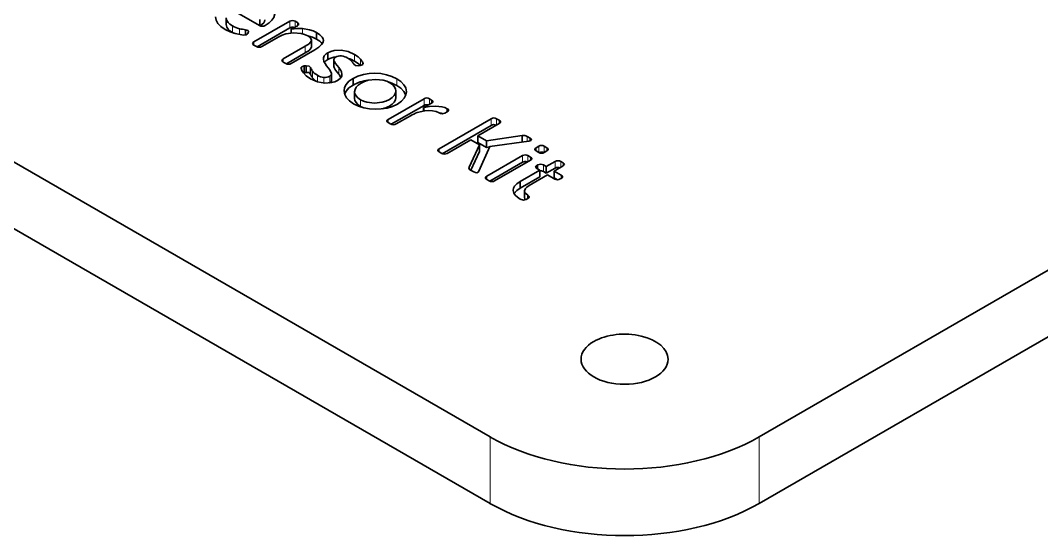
# Model space of a CAD drawing. Extents: x 319 to 941, y 145 to 775.
# Drawn here: x 754.01 to 791.55, y 718.75 to 737.71 of the extents above; entities that cross this region are included whole.
import ezdxf

# ---------------------------------------------------------------- set-up
doc = ezdxf.new("R2010")
doc.units = 0

msp = doc.modelspace()

# ---------------------------------------------------------------- linework, layer by layer
at = {"color": 7, "lineweight": 35}
for p, q in [((731.674, 745.247), (771.272, 722.385)), ((781.171, 722.385), (820.769, 745.247)), ((731.674, 742.797), (771.272, 719.935)), ((781.171, 719.935), (820.769, 742.797))]:
    msp.add_line(p, q, dxfattribs=at)
at = {"color": 7, "lineweight": 35, "ltscale": 0.006125}
for p, q in [((761.576, 737.805), (761.576, 737.56)), ((764.705, 736.984), (764.705, 736.739)), ((764.516, 736.042), (764.516, 735.797)), ((764.675, 735.975), (764.675, 735.73)), ((767.806, 735.116), (767.806, 734.871)), ((771.138, 733.281), (771.138, 733.036)), ((770.883, 733.134), (770.883, 732.889))]:
    msp.add_line(p, q, dxfattribs=at)
at = {"color": 7, "lineweight": 35, "ltscale": 0.029211}
msp.add_line((762.801, 737.52), (761.789, 738.104), dxfattribs=at)
at = {"color": 7, "lineweight": 13, "ltscale": 0.006123}
for p, q in [((761.801, 737.506), (761.801, 737.261)), ((764.477, 736.756), (764.477, 736.511)), ((765.531, 736.257), (765.531, 736.012)), ((764.741, 735.847), (764.741, 735.602)), ((764.923, 735.69), (764.923, 735.445)), ((766.507, 734.789), (766.507, 734.544)), ((768.845, 734.826), (768.845, 734.581)), ((771.317, 734.089), (771.317, 733.845)), ((772.47, 732.733), (772.47, 732.488)), ((773.233, 732.389), (773.233, 732.144)), ((773.673, 732.518), (773.673, 732.273))]:
    msp.add_line(p, q, dxfattribs=at)
at = {"color": 7, "lineweight": 13, "ltscale": 0.005363}
msp.add_line((762.06, 737.403), (762.06, 737.189), dxfattribs=at)
at = {"color": 7, "lineweight": 35, "ltscale": 0.038016}
for p, q in [((762.592, 736.915), (763.909, 737.676)), ((771.153, 731.972), (772.47, 732.733))]:
    msp.add_line(p, q, dxfattribs=at)
at = {"color": 7, "lineweight": 35, "ltscale": 0.034714}
for p, q in [((762.706, 736.736), (763.909, 737.431)), ((771.267, 731.794), (772.47, 732.488))]:
    msp.add_line(p, q, dxfattribs=at)
at = {"color": 7, "lineweight": 35, "ltscale": 0.005527}
msp.add_line((762.804, 737.739), (762.804, 737.518), dxfattribs=at)
at = {"color": 7, "lineweight": 13, "ltscale": 0.006125}
for p, q in [((763.909, 737.676), (763.909, 737.431)), ((766.294, 736.454), (766.294, 736.209)), ((765.709, 735.976), (765.709, 735.731)), ((765.381, 735.657), (765.381, 735.412)), ((767.842, 735.56), (767.842, 735.315))]:
    msp.add_line(p, q, dxfattribs=at)
at = {"color": 7, "lineweight": 35, "ltscale": 0.000829677}
msp.add_line((763.99, 737.404), (763.96, 737.39), dxfattribs=at)
at = {"color": 7, "lineweight": 35, "ltscale": 0.003888}
msp.add_line((764.19, 737.513), (764.055, 737.435), dxfattribs=at)
at = {"color": 7, "lineweight": 35, "ltscale": 0.002419}
for p, q in [((764.106, 737.676), (764.19, 737.627)), ((769.043, 734.826), (769.126, 734.777)), ((769.695, 734.349), (769.611, 734.3))]:
    msp.add_line(p, q, dxfattribs=at)
at = {"color": 7, "lineweight": 13, "ltscale": 0.005267}
for p, q in [((764.106, 737.676), (764.106, 737.465)), ((769.043, 734.826), (769.043, 734.615))]:
    msp.add_line(p, q, dxfattribs=at)
at = {"color": 7, "lineweight": 13, "ltscale": 0.002849}
for p, q in [((764.19, 737.627), (764.19, 737.513)), ((772.997, 732.366), (772.997, 732.253))]:
    msp.add_line(p, q, dxfattribs=at)
at = {"color": 7, "lineweight": 13, "ltscale": 0.004791}
msp.add_line((764.379, 737.411), (764.379, 737.219), dxfattribs=at)
at = {"color": 7, "lineweight": 35, "ltscale": 0.000971199}
msp.add_line((761.801, 737.261), (761.835, 737.242), dxfattribs=at)
at = {"color": 7, "lineweight": 35, "ltscale": 0.004927}
msp.add_line((762.283, 737.366), (762.283, 737.169), dxfattribs=at)
at = {"color": 7, "lineweight": 35, "ltscale": 0.001128}
msp.add_line((762.385, 737.269), (762.367, 737.228), dxfattribs=at)
at = {"color": 7, "lineweight": 35, "ltscale": 0.018059}
msp.add_line((763.508, 737.109), (762.882, 736.748), dxfattribs=at)
at = {"color": 7, "lineweight": 35, "ltscale": 0.000175078}
for p, q in [((763.96, 737.39), (763.966, 737.387)), ((771.266, 733.075), (771.26, 733.071))]:
    msp.add_line(p, q, dxfattribs=at)
at = {"color": 7, "lineweight": 35, "ltscale": 0.003502}
msp.add_line((763.96, 737.39), (763.96, 737.25), dxfattribs=at)
at = {"color": 7, "lineweight": 35, "ltscale": 0.003398}
msp.add_line((763.966, 737.387), (763.966, 737.251), dxfattribs=at)
at = {"color": 7, "lineweight": 35, "ltscale": 0.006123}
for p, q in [((764.896, 737.261), (764.896, 737.016)), ((765.31, 736.518), (765.31, 736.273)), ((764.444, 736.035), (764.444, 735.791)), ((765.529, 736.272), (765.529, 736.027)), ((765.445, 735.742), (765.445, 735.497)), ((766.237, 735.574), (766.237, 735.329)), ((766.293, 735.085), (766.293, 734.84)), ((770.82, 733.464), (770.82, 733.219)), ((773.098, 732.194), (773.098, 731.949)), ((773.341, 732.327), (773.341, 732.082)), ((773.625, 732.162), (773.625, 731.918)), ((772.38, 731.779), (772.38, 731.534)), ((772.542, 731.436), (772.542, 731.191))]:
    msp.add_line(p, q, dxfattribs=at)
at = {"color": 7, "lineweight": 13, "ltscale": 0.002855}
for p, q in [((762.592, 736.915), (762.592, 736.801)), ((763.672, 736.291), (763.672, 736.177)), ((769.402, 732.983), (769.402, 732.869)), ((773.365, 733.021), (773.365, 732.907)), ((771.153, 731.972), (771.153, 731.858)), ((773.888, 732.01), (773.888, 731.896))]:
    msp.add_line(p, q, dxfattribs=at)
at = {"color": 7, "lineweight": 35, "ltscale": 0.00268}
for p, q in [((762.685, 736.747), (762.592, 736.801)), ((763.765, 736.123), (763.672, 736.177)), ((767.621, 733.897), (767.528, 733.951)), ((772.667, 732.733), (772.76, 732.679))]:
    msp.add_line(p, q, dxfattribs=at)
at = {"color": 7, "lineweight": 35, "ltscale": 0.023242}
msp.add_line((763.672, 736.291), (764.477, 736.756), dxfattribs=at)
at = {"color": 7, "lineweight": 35, "ltscale": 0.01994}
msp.add_line((763.787, 736.112), (764.477, 736.511), dxfattribs=at)
at = {"color": 7, "lineweight": 35, "ltscale": 0.02514}
msp.add_line((764.834, 736.626), (763.963, 736.124), dxfattribs=at)
at = {"color": 7, "lineweight": 13, "ltscale": 0.003337}
msp.add_line((765.158, 736.363), (765.158, 736.23), dxfattribs=at)
at = {"color": 7, "lineweight": 13, "ltscale": 0.00565}
msp.add_line((766.514, 736.278), (766.514, 736.052), dxfattribs=at)
at = {"color": 7, "lineweight": 35, "ltscale": 0.001806}
for p, q in [((764.444, 736.035), (764.516, 736.042)), ((764.444, 735.791), (764.516, 735.797))]:
    msp.add_line(p, q, dxfattribs=at)
at = {"color": 7, "lineweight": 35, "ltscale": 0.000392198}
for p, q in [((765.529, 736.272), (765.531, 736.257)), ((765.529, 736.027), (765.531, 736.012))]:
    msp.add_line(p, q, dxfattribs=at)
at = {"color": 7, "lineweight": 35, "ltscale": 0.001814}
msp.add_line((766.498, 736.049), (766.426, 736.039), dxfattribs=at)
at = {"color": 7, "lineweight": 35, "ltscale": 0.001353}
msp.add_line((766.597, 736.144), (766.597, 736.09), dxfattribs=at)
at = {"color": 7, "lineweight": 35, "ltscale": 0.000909782}
msp.add_line((764.409, 735.784), (764.444, 735.791), dxfattribs=at)
at = {"color": 7, "lineweight": 13, "ltscale": 0.005234}
msp.add_line((765.161, 735.613), (765.161, 735.404), dxfattribs=at)
at = {"color": 7, "lineweight": 35, "ltscale": 0.000439125}
msp.add_line((765.445, 735.742), (765.443, 735.76), dxfattribs=at)
at = {"color": 7, "lineweight": 35, "ltscale": 0.000267068}
msp.add_line((765.372, 735.407), (765.381, 735.412), dxfattribs=at)
at = {"color": 7, "lineweight": 35, "ltscale": 0.038017}
msp.add_line((767.528, 734.065), (768.845, 734.826), dxfattribs=at)
at = {"color": 7, "lineweight": 13, "ltscale": 0.002847}
for p, q in [((769.126, 734.777), (769.126, 734.663)), ((771.611, 734.034), (771.611, 733.92)), ((772.967, 733.023), (772.967, 732.909)), ((772.76, 732.679), (772.76, 732.565)), ((773.958, 732.468), (773.958, 732.354))]:
    msp.add_line(p, q, dxfattribs=at)
at = {"color": 7, "lineweight": 35, "ltscale": 0.001742}
msp.add_line((766.507, 734.544), (766.569, 734.512), dxfattribs=at)
at = {"color": 7, "lineweight": 35, "ltscale": 0.034716}
msp.add_line((767.642, 733.886), (768.845, 734.581), dxfattribs=at)
at = {"color": 7, "lineweight": 35, "ltscale": 0.000176396}
msp.add_line((768.83, 734.503), (768.836, 734.499), dxfattribs=at)
at = {"color": 7, "lineweight": 35, "ltscale": 0.003177}
msp.add_line((768.83, 734.503), (768.83, 734.375), dxfattribs=at)
at = {"color": 7, "lineweight": 35, "ltscale": 0.003064}
msp.add_line((768.836, 734.499), (768.836, 734.376), dxfattribs=at)
at = {"color": 7, "lineweight": 35, "ltscale": 0.005007}
msp.add_line((769.126, 734.663), (768.953, 734.563), dxfattribs=at)
at = {"color": 7, "lineweight": 35, "ltscale": 0.002766}
msp.add_line((769.698, 734.461), (769.698, 734.35), dxfattribs=at)
at = {"color": 7, "lineweight": 13, "ltscale": 0.002856}
msp.add_line((767.528, 734.065), (767.528, 733.951), dxfattribs=at)
at = {"color": 7, "lineweight": 35, "ltscale": 0.015204}
msp.add_line((768.345, 734.202), (767.818, 733.898), dxfattribs=at)
at = {"color": 7, "lineweight": 35, "ltscale": 0.055302}
msp.add_line((769.402, 732.983), (771.317, 734.089), dxfattribs=at)
at = {"color": 7, "lineweight": 35, "ltscale": 0.002771}
msp.add_line((771.515, 734.089), (771.611, 734.034), dxfattribs=at)
at = {"color": 7, "lineweight": 13, "ltscale": 0.005618}
msp.add_line((771.515, 734.089), (771.515, 733.865), dxfattribs=at)
at = {"color": 7, "lineweight": 35, "ltscale": 0.052011}
msp.add_line((769.516, 732.804), (771.317, 733.845), dxfattribs=at)
at = {"color": 7, "lineweight": 35, "ltscale": 0.022814}
msp.add_line((771.611, 733.92), (770.82, 733.464), dxfattribs=at)
at = {"color": 7, "lineweight": 35, "ltscale": 0.025141}
msp.add_line((770.566, 733.317), (769.695, 732.814), dxfattribs=at)
at = {"color": 7, "lineweight": 35, "ltscale": 0.009162}
msp.add_line((770.883, 733.134), (770.566, 733.317), dxfattribs=at)
at = {"color": 7, "lineweight": 35, "ltscale": 0.009163}
msp.add_line((770.82, 733.464), (771.138, 733.281), dxfattribs=at)
at = {"color": 7, "lineweight": 35, "ltscale": 0.033265}
msp.add_line((771.138, 733.281), (772.455, 733.471), dxfattribs=at)
at = {"color": 7, "lineweight": 35, "ltscale": 0.005876}
msp.add_line((772.455, 733.471), (772.455, 733.236), dxfattribs=at)
at = {"color": 7, "lineweight": 35, "ltscale": 0.0032}
msp.add_line((772.637, 733.441), (772.748, 733.377), dxfattribs=at)
at = {"color": 7, "lineweight": 13, "ltscale": 0.004526}
msp.add_line((772.637, 733.441), (772.637, 733.26), dxfattribs=at)
at = {"color": 7, "lineweight": 35, "ltscale": 0.002432}
msp.add_line((772.748, 733.377), (772.748, 733.28), dxfattribs=at)
at = {"color": 7, "lineweight": 35, "ltscale": 0.022621}
msp.add_line((770.506, 732.311), (770.883, 733.134), dxfattribs=at)
at = {"color": 7, "lineweight": 35, "ltscale": 0.009164}
msp.add_line((770.82, 733.219), (771.138, 733.036), dxfattribs=at)
at = {"color": 7, "lineweight": 35, "ltscale": 0.02484}
msp.add_line((771.26, 733.071), (770.859, 732.162), dxfattribs=at)
at = {"color": 7, "lineweight": 35, "ltscale": 0.00288}
msp.add_line((771.138, 733.036), (771.252, 733.052), dxfattribs=at)
at = {"color": 7, "lineweight": 35, "ltscale": 0.0361}
msp.add_line((772.697, 733.269), (771.266, 733.075), dxfattribs=at)
at = {"color": 7, "lineweight": 35, "ltscale": 0.002856}
for p, q in [((772.967, 733.023), (773.065, 733.08)), ((773.365, 732.907), (773.266, 732.85))]:
    msp.add_line(p, q, dxfattribs=at)
at = {"color": 7, "lineweight": 35, "ltscale": 0.00294}
msp.add_line((773.068, 732.85), (772.967, 732.909), dxfattribs=at)
at = {"color": 7, "lineweight": 13, "ltscale": 0.005704}
msp.add_line((773.065, 733.08), (773.065, 732.852), dxfattribs=at)
at = {"color": 7, "lineweight": 35, "ltscale": 0.002939}
msp.add_line((773.263, 733.08), (773.365, 733.021), dxfattribs=at)
at = {"color": 7, "lineweight": 13, "ltscale": 0.005794}
msp.add_line((773.263, 733.08), (773.263, 732.848), dxfattribs=at)
at = {"color": 7, "lineweight": 35, "ltscale": 0.00277}
msp.add_line((769.497, 732.814), (769.401, 732.869), dxfattribs=at)
at = {"color": 7, "lineweight": 35, "ltscale": 0.019024}
msp.add_line((770.566, 732.197), (770.883, 732.889), dxfattribs=at)
at = {"color": 7, "lineweight": 35, "ltscale": 0.038018}
msp.add_line((772.76, 732.565), (771.443, 731.805), dxfattribs=at)
at = {"color": 7, "lineweight": 13, "ltscale": 0.005527}
msp.add_line((772.667, 732.733), (772.667, 732.512), dxfattribs=at)
at = {"color": 7, "lineweight": 35, "ltscale": 0.001601}
msp.add_line((770.506, 732.311), (770.506, 732.247), dxfattribs=at)
at = {"color": 7, "lineweight": 35, "ltscale": 0.003545}
msp.add_line((770.677, 732.133), (770.554, 732.204), dxfattribs=at)
at = {"color": 7, "lineweight": 35, "ltscale": 0.020745}
for p, q in [((772.38, 731.779), (773.098, 732.194)), ((772.38, 731.534), (773.098, 731.949))]:
    msp.add_line(p, q, dxfattribs=at)
at = {"color": 7, "lineweight": 35, "ltscale": 0.003024}
for p, q in [((773.098, 732.194), (772.994, 732.254)), ((772.661, 731.274), (772.661, 731.153))]:
    msp.add_line(p, q, dxfattribs=at)
at = {"color": 7, "lineweight": 35, "ltscale": 0.001125}
for p, q in [((772.997, 732.366), (773.036, 732.389)), ((773.889, 731.896), (773.85, 731.874))]:
    msp.add_line(p, q, dxfattribs=at)
at = {"color": 7, "lineweight": 13, "ltscale": 0.003973}
msp.add_line((773.036, 732.389), (773.036, 732.23), dxfattribs=at)
at = {"color": 7, "lineweight": 35, "ltscale": 0.003115}
for p, q in [((773.233, 732.389), (773.341, 732.327)), ((773.233, 732.144), (773.341, 732.082))]:
    msp.add_line(p, q, dxfattribs=at)
at = {"color": 7, "lineweight": 35, "ltscale": 0.009592}
for p, q in [((773.341, 732.327), (773.673, 732.518)), ((773.341, 732.082), (773.673, 732.273)), ((773.957, 732.354), (773.625, 732.162))]:
    msp.add_line(p, q, dxfattribs=at)
at = {"color": 7, "lineweight": 35, "ltscale": 0.007603}
msp.add_line((773.625, 732.162), (773.888, 732.01), dxfattribs=at)
at = {"color": 7, "lineweight": 35, "ltscale": 0.00251}
msp.add_line((773.871, 732.519), (773.958, 732.468), dxfattribs=at)
at = {"color": 7, "lineweight": 13, "ltscale": 0.005359}
msp.add_line((773.871, 732.519), (773.871, 732.304), dxfattribs=at)
at = {"color": 7, "lineweight": 35, "ltscale": 0.002678}
msp.add_line((771.245, 731.805), (771.153, 731.858), dxfattribs=at)
at = {"color": 7, "lineweight": 35, "ltscale": 0.019444}
msp.add_line((773.389, 732.026), (772.715, 731.637), dxfattribs=at)
at = {"color": 7, "lineweight": 35, "ltscale": 0.007693}
msp.add_line((773.655, 731.872), (773.389, 732.026), dxfattribs=at)
at = {"color": 7, "lineweight": 35, "ltscale": 0.003629}
msp.add_line((773.625, 731.918), (773.751, 731.845), dxfattribs=at)
at = {"color": 7, "lineweight": 35, "ltscale": 0.001815}
msp.add_line((772.667, 731.157), (772.604, 731.12), dxfattribs=at)
at = {"color": 7, "lineweight": 13, "ltscale": 0.061237}
for p, q in [((771.272, 722.385), (771.272, 719.935)), ((781.171, 722.385), (781.171, 719.935))]:
    msp.add_line(p, q, dxfattribs=at)
at = {"color": 7, "lineweight": 35}
for points in [[(761.532, 737.371), (761.376, 737.479), (761.267, 737.595), (761.203, 737.715), (761.182, 737.837)], [(761.576, 737.805), (761.596, 737.71), (761.641, 737.637), (761.71, 737.568), (761.801, 737.506)], [(763.355, 737.95), (763.321, 737.814), (763.252, 737.713), (763.146, 737.614), (763.005, 737.52)], [(761.576, 737.56), (761.596, 737.465), (761.641, 737.392), (761.71, 737.323), (761.801, 737.261)], [(762.826, 737.508), (762.952, 737.618), (762.984, 737.673), (762.994, 737.728)], [(764.19, 737.627), (764.224, 737.602), (764.234, 737.589), (764.24, 737.57)], [(764.24, 737.57), (764.234, 737.551), (764.224, 737.538), (764.19, 737.513)], [(764.379, 737.411), (764.638, 737.367), (764.769, 737.323), (764.896, 737.261)], [(762.205, 737.169), (761.901, 737.224), (761.718, 737.283), (761.532, 737.371)], [(762.367, 737.228), (762.345, 737.197), (762.31, 737.176), (762.205, 737.169)], [(764.573, 737.14), (764.456, 737.195), (764.326, 737.232), (764.048, 737.256), (763.765, 737.214), (763.63, 737.169), (763.508, 737.109)], [(764.705, 736.984), (764.69, 737.038), (764.647, 737.088), (764.573, 737.14)], [(764.896, 737.261), (765.018, 737.179), (765.099, 737.097), (765.134, 737.034), (765.146, 736.971)], [(762.542, 736.858), (762.548, 736.877), (762.557, 736.89), (762.592, 736.915)], [(762.592, 736.801), (762.557, 736.826), (762.548, 736.839), (762.542, 736.858)], [(764.477, 736.756), (764.617, 736.849), (764.665, 736.895), (764.696, 736.941), (764.705, 736.984)], [(764.477, 736.511), (764.617, 736.604), (764.665, 736.65), (764.696, 736.696), (764.705, 736.739)], [(765.146, 736.971), (765.125, 736.885), (765.082, 736.819), (764.981, 736.724), (764.834, 736.626)], [(763.623, 736.234), (763.628, 736.253), (763.638, 736.266), (763.672, 736.291)], [(765.265, 736.041), (765.207, 736.12), (765.167, 736.201), (765.149, 736.298)], [(765.31, 736.518), (765.422, 736.57), (765.543, 736.602), (765.797, 736.613), (766.055, 736.559), (766.294, 736.454)], [(765.594, 736.36), (765.549, 736.324), (765.529, 736.272)], [(766.294, 736.454), (766.429, 736.364), (766.514, 736.278)], [(763.672, 736.177), (763.638, 736.202), (763.628, 736.215), (763.623, 736.234)], [(764.326, 735.966), (764.328, 735.98), (764.349, 736.004), (764.374, 736.018), (764.444, 736.035)], [(764.675, 735.557), (764.516, 735.667), (764.416, 735.774), (764.358, 735.869), (764.331, 735.946)], [(764.516, 736.042), (764.619, 736.031), (764.675, 735.975)], [(765.443, 735.76), (765.38, 735.891), (765.265, 736.041)], [(765.531, 736.257), (765.543, 736.215), (765.594, 736.125), (765.709, 735.976)], [(765.531, 736.012), (765.543, 735.97), (765.594, 735.88), (765.709, 735.731)], [(765.709, 735.976), (765.782, 735.87), (765.808, 735.817), (765.828, 735.719)], [(766.426, 736.039), (766.327, 736.044), (766.262, 736.096)], [(766.606, 736.115), (766.602, 736.099), (766.591, 736.084), (766.569, 736.069), (766.498, 736.049)], [(764.516, 735.797), (764.619, 735.786), (764.675, 735.73)], [(765.666, 735.5), (765.563, 735.452), (765.449, 735.419), (765.196, 735.401), (764.931, 735.447), (764.675, 735.557)], [(765.819, 735.655), (765.768, 735.576), (765.666, 735.5)], [(765.905, 735.117), (765.924, 735.236), (765.983, 735.353), (766.087, 735.468), (766.237, 735.574)], [(766.237, 735.574), (766.418, 735.66), (766.618, 735.719), (766.828, 735.754), (767.043, 735.764), (767.256, 735.75), (767.465, 735.711), (767.662, 735.647), (767.842, 735.56)], [(767.591, 735.415), (767.476, 735.469), (767.348, 735.508), (767.071, 735.539), (766.788, 735.505), (766.654, 735.463), (766.531, 735.405)], [(767.842, 735.56), (767.992, 735.456), (768.102, 735.342), (768.171, 735.222), (768.197, 735.084)], [(765.925, 734.994), (765.983, 735.108), (766.087, 735.223), (766.237, 735.329)], [(766.531, 735.405), (766.426, 735.332), (766.353, 735.253), (766.308, 735.172), (766.293, 735.085)], [(767.806, 735.116), (767.792, 735.197), (767.752, 735.275), (767.685, 735.349), (767.591, 735.415)], [(767.842, 735.315), (767.992, 735.211), (768.102, 735.097), (768.176, 734.962)], [(766.255, 734.644), (766.105, 734.748), (765.996, 734.863), (765.93, 734.984), (765.905, 735.117)], [(766.293, 735.085), (766.306, 735.006), (766.345, 734.929), (766.413, 734.856), (766.507, 734.789)], [(766.293, 734.84), (766.306, 734.761), (766.345, 734.685), (766.413, 734.611), (766.507, 734.544)], [(766.507, 734.789), (766.622, 734.735), (766.749, 734.696), (767.028, 734.665), (767.312, 734.699), (767.447, 734.743), (767.572, 734.803)], [(767.572, 734.803), (767.675, 734.874), (767.748, 734.951), (767.791, 735.032), (767.806, 735.116)], [(767.572, 734.558), (767.675, 734.629), (767.748, 734.706), (767.791, 734.787), (767.806, 734.871)], [(768.197, 735.084), (768.178, 734.967), (768.12, 734.852), (768.017, 734.737), (767.869, 734.632)], [(769.126, 734.777), (769.16, 734.752), (769.17, 734.739), (769.176, 734.72)], [(767.869, 734.632), (767.686, 734.546), (767.485, 734.485), (767.275, 734.451), (767.059, 734.441), (766.844, 734.456), (766.634, 734.495), (766.436, 734.558), (766.255, 734.644)], [(768.953, 734.563), (768.866, 734.519), (768.83, 734.503)], [(768.836, 734.499), (769.05, 734.545), (769.28, 734.559), (769.503, 734.534), (769.606, 734.504), (769.698, 734.461)], [(769.176, 734.72), (769.17, 734.701), (769.16, 734.689), (769.126, 734.663)], [(769.745, 734.406), (769.74, 734.387), (769.73, 734.374), (769.695, 734.349)], [(769.698, 734.461), (769.731, 734.437), (769.74, 734.424), (769.745, 734.406)], [(767.478, 734.008), (767.484, 734.027), (767.494, 734.04), (767.528, 734.065)], [(769.404, 734.306), (769.287, 734.357), (769.156, 734.385), (769.018, 734.392), (768.876, 734.382), (768.595, 734.315)], [(771.611, 734.034), (771.645, 734.009), (771.654, 733.996), (771.66, 733.977)], [(767.528, 733.951), (767.494, 733.976), (767.484, 733.989), (767.478, 734.008)], [(771.66, 733.977), (771.654, 733.958), (771.645, 733.945), (771.611, 733.92)], [(772.796, 733.324), (772.793, 733.312), (772.776, 733.293), (772.697, 733.269)], [(772.748, 733.377), (772.781, 733.353), (772.791, 733.341), (772.796, 733.324)], [(769.352, 732.926), (769.358, 732.945), (769.367, 732.958), (769.402, 732.983)], [(769.401, 732.869), (769.367, 732.895), (769.358, 732.907), (769.352, 732.926)], [(772.917, 732.966), (772.923, 732.985), (772.932, 732.998), (772.967, 733.023)], [(772.967, 732.909), (772.932, 732.935), (772.923, 732.947), (772.917, 732.966)], [(773.365, 733.021), (773.399, 732.996), (773.409, 732.983), (773.414, 732.964)], [(773.414, 732.964), (773.409, 732.945), (773.399, 732.933), (773.365, 732.907)], [(772.76, 732.679), (772.794, 732.654), (772.804, 732.641), (772.81, 732.622)], [(772.81, 732.622), (772.804, 732.603), (772.794, 732.591), (772.76, 732.565)], [(770.859, 732.162), (770.832, 732.124), (770.789, 732.106), (770.735, 732.109), (770.677, 732.133)], [(772.946, 732.309), (772.952, 732.328), (772.962, 732.341), (772.997, 732.366)], [(772.994, 732.254), (772.961, 732.278), (772.952, 732.291), (772.946, 732.309)], [(774.007, 732.411), (774.001, 732.392), (773.992, 732.38), (773.957, 732.354)], [(773.958, 732.468), (773.992, 732.443), (774.001, 732.43), (774.007, 732.411)], [(771.103, 731.915), (771.109, 731.934), (771.118, 731.947), (771.153, 731.972)], [(771.153, 731.858), (771.118, 731.884), (771.109, 731.896), (771.103, 731.915)], [(772.126, 731.458), (772.139, 731.533), (772.178, 731.609), (772.258, 731.695), (772.38, 731.779)], [(773.888, 732.01), (773.923, 731.985), (773.932, 731.972), (773.938, 731.953)], [(773.938, 731.953), (773.932, 731.934), (773.923, 731.922), (773.889, 731.896)], [(772.386, 731.133), (772.283, 731.201), (772.203, 731.276), (772.15, 731.355), (772.126, 731.458)], [(772.16, 731.336), (772.258, 731.45), (772.38, 731.534)], [(772.715, 731.637), (772.626, 731.577), (772.572, 731.52), (772.542, 731.436)], [(772.542, 731.436), (772.558, 731.375), (772.586, 731.336), (772.661, 731.274)], [(772.604, 731.12), (772.5, 731.095), (772.386, 731.133)], [(772.661, 731.274), (772.71, 731.23), (772.717, 731.209)], [(772.717, 731.209), (772.711, 731.193), (772.701, 731.181), (772.667, 731.157)]]:
    msp.add_lwpolyline(points, dxfattribs=at)
for centre, radius, start, end in [((762.269, 738.305), 0.926, 239.6509, 256.9509), ((762.441, 738.98), 1.622, 256.4237, 264.4136), ((762.897, 737.692), 0.197, 240.8582, 272.2091), ((762.908, 737.698), 0.203, 269.043, 298.5089), ((764.008, 737.52), 0.184, 57.5579, 122.4421), ((764.007, 737.276), 0.182, 68.7082, 122.6423), ((764.255, 735.978), 1.438, 85.0581, 101.6001), ((763.821, 737.844), 0.471, 290.9375, 299.7666), ((762.329, 737.299), 0.0636, 331.8848, 358.081), ((764.366, 736.093), 1.064, 60.1069, 78.4189), ((762.783, 736.903), 0.184, 237.6269, 302.4698), ((764.596, 736.43), 0.658, 39.4157, 62.8225), ((765.382, 736.299), 0.233, 163.9063, 180.1018), ((765.677, 735.624), 0.745, 95.5175, 119.5192), ((765.761, 736.064), 0.34, 81.5204, 119.3616), ((765.739, 735.808), 0.597, 59.7437, 83.0609), ((765.801, 735.863), 0.518, 40.6103, 62.5972), ((765.683, 735.142), 1.229, 60.1834, 72.1956), ((765.925, 735.82), 0.746, 25.7843, 37.8765), ((763.864, 736.279), 0.184, 237.6269, 302.4698), ((764.378, 735.967), 0.0521, 181.1469, 204.5709), ((765.441, 736.292), 0.829, 202.4596, 212.3963), ((765.491, 735.922), 0.394, 117.318, 141.6788), ((765.677, 735.79), 0.66, 27.6178, 38.4257), ((765.929, 735.51), 0.788, 43.299, 62.3655), ((766.548, 736.113), 0.0577, 2.3747, 32.965), ((765.441, 736.047), 0.829, 202.4596, 212.3963), ((765.132, 735.881), 0.481, 215.5293, 242.3464), ((765.216, 736.185), 0.575, 239.466, 264.5966), ((765.205, 735.974), 0.363, 263.1377, 299.127), ((765.131, 735.253), 0.75, 28.0223, 39.5987), ((765.613, 735.719), 0.215, 342.8986, 0.0472), ((766.945, 734.044), 1.468, 96.3043, 118.8372), ((767.12, 734.045), 1.461, 60.3691, 73.9851), ((768.944, 734.67), 0.184, 57.5579, 122.4421), ((767.072, 735.438), 1.013, 283.8802, 299.5887), ((768.943, 734.427), 0.182, 68.7082, 122.6423), ((769.089, 732.887), 1.511, 109.0967, 119.519), ((769.513, 734.465), 0.192, 235.6369, 300.7567), ((769.291, 733.326), 0.986, 74.687, 83.3211), ((771.416, 733.934), 0.184, 57.5991, 122.4009), ((767.719, 734.053), 0.184, 237.6269, 302.4698), ((771.416, 733.691), 0.182, 63.9951, 122.6), ((772.507, 733.211), 0.265, 60.6069, 101.4418), ((773.164, 732.925), 0.184, 57.5991, 122.4009), ((769.596, 732.97), 0.184, 237.6269, 302.4698), ((772.569, 732.577), 0.184, 57.5579, 122.4421), ((773.167, 733.006), 0.184, 237.5302, 302.3731), ((773.164, 732.683), 0.18, 61.6576, 117.215), ((773.772, 732.363), 0.184, 57.6269, 122.4698), ((770.574, 732.276), 0.0763, 152.6023, 178.6891), ((772.568, 732.334), 0.182, 65.1562, 122.6528), ((773.134, 732.233), 0.184, 57.5991, 122.4009), ((773.134, 731.987), 0.186, 57.752, 100.9178), ((773.772, 732.12), 0.182, 67.5417, 122.6613), ((771.344, 731.96), 0.184, 237.6269, 302.4698), ((773.751, 732.026), 0.181, 238.1976, 302.9826), ((772.679, 731.195), 0.137, 181.7392, 220.1133)]:
    msp.add_arc(centre, radius, start, end, dxfattribs=at)
for centre, major_axis, ratio, start_param, end_param in [((749.376, 733.692), (13.015, 3.617), 0.054717, 6.267979, 6.397606), ((779.506, 735.497), (14.353, -0.838), 0.094149, 2.99925, 3.120235), ((787.858, 736.137), (23.143, 0.205), 0.07925, 3.188305, 3.275293), ((743.562, 740.089), (21.881, -4.361), 0.056629, 6.218384, 6.294483), ((743.562, 739.844), (21.881, -4.361), 0.056629, 6.218384, 6.294483), ((810.874, 738.62), (40.376, 6.352), 0.037857, 3.135634, 3.188407), ((776.221, 725.242), (1.6, 0), 0.57735, 0, 2.356194), ((776.221, 725.242), (1.6, 0), 0.57735, 2.356194, 3.141593), ((776.221, 725.242), (1.6, 0), 0.57735, 3.141593, 6.283185), ((776.221, 725.242), (7, 0), 0.57735, 3.926991, 5.497787), ((776.221, 722.793), (7, 0), 0.57735, 3.926991, 5.497787)]:
    msp.add_ellipse(centre, major_axis=major_axis, ratio=ratio, start_param=start_param, end_param=end_param, dxfattribs=at)

doc.saveas('drawing.dxf')
